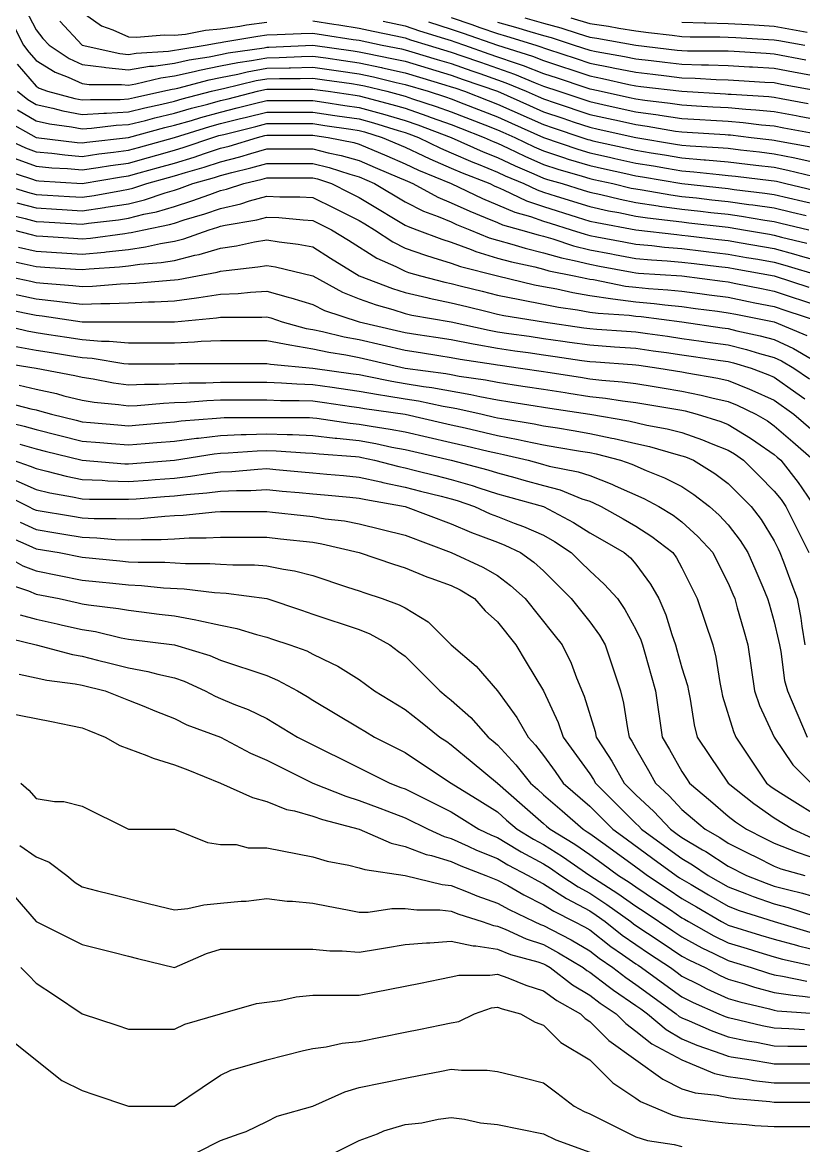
# Model space of a CAD drawing. Header units: inches. Extents: x 794995 to 811195, y 2485918 to 2508058.
# Drawn here: x 805786 to 806294, y 2498673 to 2499403 of the extents above; entities that cross this region are included whole.
import ezdxf

# ---------------------------------------------------------------- set-up
doc = ezdxf.new("R2010")
doc.units = ezdxf.units.IN
doc.header["$MEASUREMENT"] = 0
doc.layers.add('contour', color=7, linetype='Continuous')

msp = doc.modelspace()

# ---------------------------------------------------------------- linework, layer by layer
at = {"layer": 'contour'}
for points in [[(805788.3, 2499411.5), (805795.16, 2499398.36), (805799.6, 2499392.81), (805803.73, 2499388.36), (805816.59, 2499379.79), (805825.16, 2499375.86), (805839.44, 2499374.08), (805840.61, 2499373.82), (805855.16, 2499372.36), (805868.87, 2499374.65), (805871.61, 2499374.81), (805885.16, 2499376.69), (805894.7, 2499378.82), (805907.66, 2499380.86), (805915.16, 2499382.36), (805920.16, 2499383.36), (805943.49, 2499386.7), (805945.16, 2499387), (805946.49, 2499387.03), (805975.16, 2499388.36), (806001.41, 2499384.61), (806005.16, 2499384.08), (806010.61, 2499382.91), (806026.59, 2499379.79), (806035.16, 2499377.86), (806065.16, 2499368.86), (806072.94, 2499366.14), (806095.16, 2499358.36), (806115.93, 2499349.13), (806125.16, 2499345.03), (806137.66, 2499340.86), (806145.16, 2499338.36), (806155.16, 2499335.03), (806160.61, 2499333.82), (806185.16, 2499328.36), (806210.87, 2499324.08), (806215.16, 2499323.36), (806220.61, 2499322.91), (806238.67, 2499321.87), (806245.16, 2499321.3), (806253.16, 2499320.36), (806265.69, 2499318.89), (806275.16, 2499317.77), (806288.49, 2499315.03), (806291.31, 2499314.51), (806305.16, 2499311.49)], [(805825.16, 2499409.79), (805837.66, 2499400.86), (805845.16, 2499398.36), (805855.16, 2499393.82), (805860.38, 2499393.58), (805878.49, 2499395.03), (805885.16, 2499394.79), (805892.36, 2499395.56), (805905.43, 2499398.09), (805915.16, 2499398.95), (805927.57, 2499400.77), (805931.99, 2499401.53), (805945.16, 2499403.36)], [(806065.16, 2499406.36), (806078.49, 2499401.7), (806083.62, 2499399.9), (806095.16, 2499395.86), (806101.04, 2499394.24), (806120.16, 2499388.36), (806123.96, 2499387.16), (806125.16, 2499386.7), (806127.66, 2499385.86), (806146.41, 2499379.61), (806155.16, 2499376.69), (806169.64, 2499373.88), (806170.53, 2499373.73), (806185.16, 2499370.71), (806196.21, 2499369.41), (806205.16, 2499368.36), (806215.16, 2499367.19), (806223.73, 2499366.93), (806237.42, 2499366.1), (806245.16, 2499365.86), (806252.22, 2499365.42), (806269.16, 2499364.36), (806275.16, 2499363.99), (806279.9, 2499363.1), (806305.16, 2499358.36)], [(805779.7, 2499402.91), (805786.98, 2499388.36), (805790.54, 2499383.75), (805795.16, 2499378.36), (805807.57, 2499370.77), (805815.93, 2499367.59), (805825.16, 2499363.36), (805829.6, 2499362.81), (805850.71, 2499362.81), (805855.16, 2499362.36), (805859.96, 2499363.16), (805876.38, 2499367.14), (805885.16, 2499368.36), (805898.02, 2499371.22), (805901.41, 2499372.11), (805915.16, 2499374.86), (805926.41, 2499377.11), (805935.16, 2499378.36), (805945.16, 2499380.18), (805953.16, 2499380.36), (805967.84, 2499381.04), (805975.16, 2499381.22), (805983.49, 2499380.03), (805995.16, 2499378.36), (806005.16, 2499376.93), (806019.7, 2499373.82), (806020.46, 2499373.67), (806035.16, 2499370.36), (806044.39, 2499367.59), (806060.87, 2499362.65), (806065.16, 2499361.36), (806067.38, 2499360.58), (806073.73, 2499358.36), (806089.16, 2499352.36), (806095.16, 2499350.03), (806125.16, 2499336.69), (806131.41, 2499334.61), (806150.16, 2499328.36), (806153.88, 2499327.09), (806155.16, 2499326.7), (806157.3, 2499326.22), (806178.34, 2499321.54), (806185.16, 2499320.03), (806195.16, 2499318.36), (806203.73, 2499316.93), (806215.16, 2499315.03), (806229.7, 2499313.82), (806230.56, 2499313.77), (806245.16, 2499312.48), (806257.79, 2499310.99), (806263.16, 2499310.36), (806275.16, 2499308.95), (806283.94, 2499307.14), (806300.36, 2499303.16)], [(805810.68, 2499403.88), (805825.16, 2499388.36), (805849.7, 2499382.91), (805855.16, 2499382.36), (805860.3, 2499383.22), (805881.29, 2499384.49), (805885.16, 2499385.03), (805887.89, 2499385.63), (805905.16, 2499388.36), (805913.54, 2499389.98), (805915.16, 2499390.13), (805917.23, 2499390.43), (805939.31, 2499394.22), (805945.16, 2499395.03), (805952.02, 2499395.22), (805967.47, 2499396.05), (805975.16, 2499396.26), (805981.98, 2499395.18), (806001.41, 2499392.11), (806005.16, 2499391.52), (806020.16, 2499388.36), (806032.71, 2499385.91), (806035.16, 2499385.36), (806039.45, 2499384.08), (806055.93, 2499379.13), (806065.16, 2499376.36), (806078.49, 2499371.7), (806083.62, 2499369.9), (806095.16, 2499365.86), (806100.71, 2499363.92), (806113.91, 2499358.36), (806121.7, 2499354.9), (806125.16, 2499353.36), (806132.66, 2499350.86), (806155.16, 2499343.36), (806167.43, 2499340.63), (806174.45, 2499339.08), (806185.16, 2499336.69), (806192.48, 2499335.68), (806211.02, 2499332.5), (806215.16, 2499331.89), (806218.49, 2499331.69), (806243.28, 2499330.24), (806245.16, 2499330.13), (806246.78, 2499329.98), (806260.16, 2499328.36), (806273.58, 2499326.78), (806275.16, 2499326.6), (806277.38, 2499326.14), (806299, 2499322.21)], [(805975.16, 2499404.15), (805988.79, 2499402), (805992.03, 2499401.49), (806005.16, 2499399.41), (806014.29, 2499397.49), (806029.16, 2499394.36), (806035.16, 2499393.1), (806038.69, 2499391.89), (806050.16, 2499388.36), (806065.16, 2499383.86), (806072.08, 2499381.44), (806084.05, 2499377.25), (806106.27, 2499369.47), (806119.7, 2499363.82), (806125.16, 2499361.69), (806135.16, 2499358.36), (806150.16, 2499353.36), (806155.16, 2499351.69), (806163.73, 2499349.79), (806174.25, 2499347.45), (806185.16, 2499345.03), (806199.79, 2499343), (806200.68, 2499342.84), (806215.16, 2499340.71), (806226.83, 2499340.03), (806233.91, 2499339.61), (806245.16, 2499338.95), (806254.89, 2499338.09), (806266.88, 2499336.64), (806275.16, 2499335.86), (806281.47, 2499334.68), (806302.85, 2499330.67)], [(806020.81, 2499404.01), (806035.16, 2499400.99), (806044.57, 2499397.77), (806060.71, 2499392.81), (806065.16, 2499391.36), (806067.38, 2499390.58), (806073.73, 2499388.36), (806089.6, 2499382.81), (806095.16, 2499380.86), (806106.7, 2499376.82), (806111.96, 2499375.16), (806125.16, 2499370.03), (806133.91, 2499367.11), (806152.66, 2499360.86), (806155.16, 2499360.03), (806156.55, 2499359.76), (806162.66, 2499358.36), (806181.07, 2499354.27), (806185.16, 2499353.36), (806190.97, 2499352.56), (806207.47, 2499350.67), (806215.16, 2499349.54), (806224.53, 2499348.99), (806235.16, 2499348.36), (806245.16, 2499347.77), (806256.77, 2499346.75), (806263.16, 2499346.36), (806275.16, 2499345.24), (806289.37, 2499342.57), (806291.31, 2499342.21), (806305.16, 2499339.61)], [(806050.44, 2499403.64), (806065.16, 2499398.86), (806072.94, 2499396.14), (806095.16, 2499388.36), (806117.96, 2499381.16), (806125.16, 2499378.36), (806155.16, 2499368.36), (806163.53, 2499366.73), (806180.71, 2499362.81), (806185.16, 2499361.89), (806188.32, 2499361.52), (806215.16, 2499358.36), (806243.49, 2499356.7), (806245.16, 2499356.6), (806247.09, 2499356.43), (806271.73, 2499354.93), (806275.16, 2499354.61), (806279.77, 2499353.75), (806297.26, 2499350.47)], [(806095.16, 2499403.36), (806106.92, 2499400.13), (806116.27, 2499397.25), (806125.16, 2499394.68), (806130.16, 2499393.36), (806145.16, 2499388.36), (806155.16, 2499385.03), (806159.3, 2499384.22), (806177.84, 2499381.04), (806185.16, 2499379.54), (806195.16, 2499378.36), (806204.11, 2499377.31), (806215.16, 2499376.01), (806227.89, 2499375.63), (806232.43, 2499375.63), (806245.16, 2499375.24), (806259.16, 2499374.36), (806261.04, 2499374.24), (806275.16, 2499373.36), (806287.79, 2499370.99), (806293.62, 2499369.9), (806305.16, 2499367.74)], [(806112.91, 2499406.12), (806125.16, 2499402.57), (806136.41, 2499399.61), (806147.66, 2499395.86), (806155.16, 2499393.66), (806159.77, 2499392.98), (806185.16, 2499388.36), (806212, 2499385.2), (806215.16, 2499384.83), (806218.8, 2499384.72), (806241.52, 2499384.72), (806245.16, 2499384.61), (806249.16, 2499384.36), (806269.87, 2499383.07), (806275.16, 2499382.74), (806295.69, 2499378.89)], [(806142.89, 2499406.09), (806155.16, 2499402.48), (806167.47, 2499400.67), (806174.05, 2499399.47), (806185.16, 2499397.74), (806193.49, 2499396.69), (806208.73, 2499394.79), (806215.16, 2499393.99), (806220.61, 2499393.82), (806239.7, 2499393.82), (806245.16, 2499393.66), (806250.16, 2499393.36), (806271.41, 2499392.11), (806275.16, 2499391.89), (806278.16, 2499391.36), (806295.16, 2499388.36)], [(806215.16, 2499403.36), (806229.7, 2499402.91), (806230.61, 2499402.91), (806245.16, 2499402.48), (806258.49, 2499401.7), (806262.03, 2499401.49), (806275.16, 2499400.71), (806296.59, 2499396.93)], [(805782.85, 2499376.05), (805795.16, 2499361.69), (805797.23, 2499360.43), (805802.66, 2499358.36), (805820.42, 2499353.62), (805825.16, 2499352.74), (805830.45, 2499353.07), (805849.87, 2499353.07), (805855.16, 2499353.36), (805859.16, 2499354.36), (805877.66, 2499358.36), (805883.7, 2499359.82), (805885.16, 2499360.03), (805887.3, 2499360.5), (805907.66, 2499365.86), (805915.16, 2499367.36), (805926.41, 2499369.61), (805932.47, 2499371.05), (805945.16, 2499373.36), (805959.83, 2499373.69), (805960.53, 2499373.73), (805975.16, 2499374.08), (805991.83, 2499371.7), (806005.16, 2499369.79), (806014.57, 2499367.77), (806029.35, 2499364.17), (806035.16, 2499362.86), (806050.16, 2499358.36), (806061.49, 2499354.69), (806065.16, 2499353.36), (806073.34, 2499350.18), (806095.16, 2499341.7), (806104.39, 2499337.59), (806125.16, 2499328.36), (806147.5, 2499320.7), (806155.16, 2499318.36), (806168.02, 2499315.5), (806171.52, 2499314.72), (806185.16, 2499311.7), (806196.59, 2499309.79), (806205.16, 2499308.36), (806215.16, 2499306.69), (806222.85, 2499306.05), (806239.35, 2499304.17), (806245.16, 2499303.66), (806249.9, 2499303.1), (806273.16, 2499300.36), (806275.16, 2499300.13), (806276.62, 2499299.82), (806282.66, 2499298.36), (806300.87, 2499294.08)], [(805783.16, 2499358.36), (805789.83, 2499353.03), (805795.16, 2499349.79), (805806.07, 2499347.45), (805812.53, 2499345.73), (805825.16, 2499343.36), (805839.28, 2499344.24), (805841.04, 2499344.24), (805855.16, 2499345.03), (805865.82, 2499347.69), (805876.88, 2499350.09), (805885.16, 2499352.05), (805890.06, 2499353.46), (805909.16, 2499358.36), (805913.91, 2499359.61), (805917.03, 2499360.24), (805938.24, 2499365.28), (805945.16, 2499366.54), (805953.53, 2499366.73), (805966.79, 2499366.73), (805975.16, 2499366.93), (805982.66, 2499365.86), (806000.16, 2499363.36), (806005.16, 2499362.65), (806008.69, 2499361.89), (806023.16, 2499358.36), (806032.71, 2499355.91), (806035.16, 2499355.2), (806039.96, 2499353.56), (806055.36, 2499348.57), (806065.16, 2499345.03), (806086.98, 2499336.54), (806095.16, 2499333.36), (806098.62, 2499331.82), (806106.41, 2499328.36), (806119.04, 2499322.24), (806125.16, 2499319.54), (806138.2, 2499315.32), (806141.12, 2499314.32), (806155.16, 2499310.03), (806164.7, 2499307.91), (806178.73, 2499304.79), (806185.16, 2499303.36), (806189.45, 2499302.65), (806215.16, 2499298.36), (806245.16, 2499295.03), (806249.03, 2499294.49), (806269, 2499292.21), (806275.16, 2499291.3), (806284.39, 2499289.13), (806293.73, 2499286.93), (806305.16, 2499284.24)], [(805783.16, 2499346.36), (805795.16, 2499339.08), (805803.98, 2499337.19), (805818.24, 2499335.28), (805825.16, 2499333.99), (805831.16, 2499334.36), (805847.26, 2499336.26), (805855.16, 2499336.69), (805866.27, 2499339.47), (805872.39, 2499341.13), (805885.16, 2499344.15), (805896.18, 2499347.34), (805906.88, 2499350.09), (805915.16, 2499352.36), (805919.96, 2499353.56), (805939.16, 2499358.36), (805944.01, 2499359.51), (805945.16, 2499359.72), (805946.55, 2499359.76), (805973.76, 2499359.76), (805975.16, 2499359.79), (805976.41, 2499359.61), (805985.16, 2499358.36), (806002.55, 2499355.75), (806005.16, 2499355.36), (806009.3, 2499354.22), (806026.59, 2499349.79), (806035.16, 2499347.31), (806049.28, 2499342.48), (806052.12, 2499341.4), (806065.16, 2499336.69), (806071.16, 2499334.36), (806086.59, 2499328.36), (806092.49, 2499325.69), (806095.16, 2499324.61), (806102.22, 2499321.3), (806112.91, 2499316.12), (806125.16, 2499310.71), (806134.49, 2499307.69), (806150.36, 2499303.16), (806155.16, 2499301.69), (806157.89, 2499301.09), (806170.16, 2499298.36), (806182.23, 2499295.43), (806185.16, 2499294.83), (806189.3, 2499294.22), (806207.84, 2499291.04), (806215.16, 2499290.03), (806224.53, 2499288.99), (806234.66, 2499287.86), (806245.16, 2499286.69), (806258.71, 2499284.81), (806261.31, 2499284.51), (806275.16, 2499282.48), (806286.59, 2499279.79), (806295.93, 2499277.59)], [(805775.93, 2499339.13), (805795.16, 2499328.36), (805821.92, 2499325.12), (805825.16, 2499324.83), (805828.24, 2499325.28), (805855.16, 2499328.36), (805878.78, 2499334.74), (805885.16, 2499336.26), (805896.27, 2499339.47), (805902.22, 2499341.3), (805915.16, 2499344.86), (805925.96, 2499347.56), (805937.16, 2499350.36), (805945.16, 2499352.36), (805975.16, 2499352.36), (805982.22, 2499351.3), (805996.03, 2499349.23), (806005.16, 2499347.86), (806019.64, 2499343.88), (806020.46, 2499343.67), (806035.16, 2499339.41), (806043.39, 2499336.6), (806065.16, 2499328.36), (806085.83, 2499319.03), (806095.16, 2499315.24), (806106.65, 2499309.85), (806118.84, 2499304.68), (806125.16, 2499301.89), (806127.82, 2499301.03), (806137.16, 2499298.36), (806150.87, 2499294.08), (806155.16, 2499292.74), (806162.36, 2499291.16), (806174.91, 2499288.12), (806185.16, 2499286.01), (806199.64, 2499283.88), (806200.53, 2499283.73), (806215.16, 2499281.7), (806227.16, 2499280.36), (806233.91, 2499279.61), (806245.16, 2499278.36), (806253.94, 2499277.14), (806268.95, 2499274.57), (806275.16, 2499273.66), (806279.45, 2499272.65), (806297.66, 2499268.36)], [(805773.73, 2499328.36), (805788.34, 2499321.54), (805795.16, 2499318.99), (805805.5, 2499318.02), (805813.81, 2499317.01), (805825.16, 2499316.01), (805835.93, 2499317.59), (805845.48, 2499318.68), (805855.16, 2499320.03), (805861.68, 2499321.84), (805885.16, 2499328.36), (805908.1, 2499335.42), (805915.16, 2499337.36), (805927.16, 2499340.36), (805931.96, 2499341.56), (805945.16, 2499344.86), (805975.16, 2499344.86), (805989.51, 2499342.71), (805991.04, 2499342.48), (806005.16, 2499340.36), (806014.57, 2499337.77), (806030.71, 2499332.81), (806035.16, 2499331.52), (806037.51, 2499330.71), (806043.73, 2499328.36), (806058.18, 2499321.38), (806065.16, 2499318.36), (806079.11, 2499312.31), (806082.53, 2499310.99), (806095.16, 2499305.86), (806100.27, 2499303.47), (806112.3, 2499298.36), (806120.97, 2499294.18), (806125.16, 2499292.74), (806133.34, 2499290.18), (806155.16, 2499283.36), (806167.47, 2499280.67), (806174.05, 2499279.47), (806185.16, 2499277.19), (806192.85, 2499276.05), (806209.35, 2499274.17), (806215.16, 2499273.36), (806219.66, 2499272.86), (806243.28, 2499270.24), (806245.16, 2499270.03), (806246.62, 2499269.82), (806255.16, 2499268.36), (806272.16, 2499265.36), (806275.16, 2499264.83), (806279.96, 2499263.56), (806296.38, 2499259.58)], [(805781.52, 2499314.72), (805795.16, 2499309.61), (805805.44, 2499308.65), (805815.48, 2499308.04), (805825.16, 2499307.19), (805835.5, 2499308.71), (805843.45, 2499310.07), (805855.16, 2499311.7), (805868.2, 2499315.32), (805873.62, 2499316.82), (805885.16, 2499320.03), (805891.54, 2499321.98), (805910.16, 2499328.36), (805913.98, 2499329.54), (805915.16, 2499329.86), (805917.16, 2499330.36), (805937.96, 2499335.56), (805945.16, 2499337.36), (805975.16, 2499337.36), (805982.98, 2499336.19), (805999.87, 2499333.66), (806005.16, 2499332.86), (806008.69, 2499331.89), (806020.16, 2499328.36), (806035.16, 2499321.93), (806047.16, 2499316.36), (806051.21, 2499314.41), (806065.16, 2499308.36), (806072.14, 2499305.34), (806090.16, 2499298.36), (806093.54, 2499296.74), (806095.16, 2499296.05), (806099.16, 2499294.36), (806114, 2499287.2), (806125.16, 2499283.36), (806146.98, 2499276.54), (806155.16, 2499273.99), (806159.77, 2499272.98), (806185.16, 2499268.36), (806211.92, 2499265.12), (806215.16, 2499264.83), (806219.16, 2499264.36), (806238.84, 2499262.05), (806245.16, 2499261.3), (806253.73, 2499259.79), (806275.16, 2499256.01), (806289.11, 2499252.31), (806292.12, 2499251.4), (806305.16, 2499247.74)], [(805774.16, 2499307.36), (805792.16, 2499301.36), (805795.16, 2499300.24), (805796.87, 2499300.08), (805825.16, 2499298.36), (805850.77, 2499302.75), (805855.16, 2499303.36), (805862.08, 2499305.28), (805874.72, 2499308.8), (805885.16, 2499311.7), (805897.92, 2499315.6), (805904.72, 2499317.93), (805915.16, 2499321.3), (805920.74, 2499322.78), (805939.16, 2499328.36), (805943.96, 2499329.56), (805945.16, 2499329.86), (805975.16, 2499329.86), (805976.46, 2499329.67), (805985.16, 2499328.36), (806001.83, 2499325.03), (806005.16, 2499324.08), (806023.16, 2499316.36), (806035.16, 2499311.22), (806043.94, 2499307.14), (806065.16, 2499298.36), (806085.43, 2499288.63), (806095.16, 2499284.51), (806106.51, 2499279.71), (806116.59, 2499276.93), (806125.16, 2499273.99), (806129.45, 2499272.65), (806143.16, 2499268.36), (806152.16, 2499265.36), (806155.16, 2499264.61), (806159.77, 2499263.75), (806177.26, 2499260.47), (806185.16, 2499258.99), (806195.5, 2499258.02), (806203.81, 2499257.01), (806215.16, 2499256.01), (806229.16, 2499254.36), (806230.95, 2499254.15), (806245.16, 2499252.48), (806257.16, 2499250.36), (806264.45, 2499249.08), (806275.16, 2499247.19), (806282.14, 2499245.34), (806305.16, 2499238.36)], [(805771.16, 2499298.36), (805789.58, 2499292.78), (805795.16, 2499291.3), (805802.66, 2499290.86), (805816.83, 2499290.03), (805825.16, 2499289.54), (805832.85, 2499290.67), (805850.71, 2499293.92), (805855.16, 2499294.61), (805858.16, 2499295.36), (805867.16, 2499298.36), (805881.25, 2499302.27), (805885.16, 2499303.36), (805892.36, 2499305.56), (805904.49, 2499309.03), (805915.16, 2499312.48), (805927.72, 2499315.8), (805934.72, 2499317.93), (805945.16, 2499320.86), (805975.16, 2499320.86), (805985.16, 2499318.36), (805993.49, 2499316.69), (806005.16, 2499313.36), (806015.66, 2499308.86), (806031.41, 2499302.11), (806035.16, 2499300.5), (806036.62, 2499299.82), (806040.16, 2499298.36), (806056.34, 2499289.54), (806065.16, 2499285.86), (806077.16, 2499280.36), (806087.16, 2499276.36), (806095.16, 2499272.98), (806098.4, 2499271.6), (806110.16, 2499268.36), (806121.73, 2499264.93), (806125.16, 2499264.08), (806131.16, 2499262.36), (806144.66, 2499257.86), (806155.16, 2499255.24), (806169.37, 2499252.57), (806171.31, 2499252.21), (806185.16, 2499249.61), (806195.44, 2499248.65), (806205.48, 2499248.04), (806215.16, 2499247.19), (806223.05, 2499246.26), (806239.16, 2499244.36), (806245.16, 2499243.66), (806249.66, 2499242.86), (806275.16, 2499238.36), (806297.66, 2499230.86)], [(805782.6, 2499285.8), (805795.16, 2499282.48), (805808.49, 2499281.7), (805812.03, 2499281.49), (805825.16, 2499280.71), (805839.64, 2499282.84), (805840.56, 2499282.96), (805855.16, 2499285.24), (805865.66, 2499287.86), (805879.16, 2499292.36), (805885.16, 2499294.08), (805888.4, 2499295.12), (805897.16, 2499298.36), (805911.16, 2499302.36), (805915.16, 2499303.66), (805922.36, 2499305.56), (805934.91, 2499308.61), (805945.16, 2499311.49), (805975.16, 2499311.49), (805985.66, 2499308.86), (805999.16, 2499304.36), (806005.16, 2499302.65), (806015.16, 2499298.36), (806035.16, 2499286.36), (806047.16, 2499280.36), (806056.59, 2499276.93), (806065.16, 2499273.36), (806068.59, 2499271.79), (806077.16, 2499268.36), (806089.87, 2499263.07), (806095.16, 2499261.44), (806104.63, 2499258.89), (806113.16, 2499256.36), (806125.16, 2499253.36), (806136.83, 2499250.03), (806145.16, 2499248.36), (806155.16, 2499245.86), (806161.47, 2499244.68), (806182.85, 2499240.67), (806185.16, 2499240.24), (806186.87, 2499240.08), (806215.16, 2499238.36), (806241.63, 2499234.83), (806245.16, 2499234.36), (806250.16, 2499233.36), (806266.83, 2499230.03), (806275.16, 2499228.36), (806305.16, 2499218.36)], [(805775.4, 2499278.61), (805787.96, 2499275.56), (805795.16, 2499273.66), (805800.16, 2499273.36), (805821.41, 2499272.11), (805825.16, 2499271.89), (805829.3, 2499272.5), (805848.67, 2499274.85), (805855.16, 2499275.86), (805865.16, 2499278.36), (805873.49, 2499280.03), (805885.16, 2499283.36), (805896.51, 2499287.01), (805908.1, 2499291.3), (805915.16, 2499293.75), (805918.91, 2499294.61), (805930.16, 2499298.36), (805942.23, 2499301.29), (805945.16, 2499302.11), (805975.16, 2499302.11), (805978.16, 2499301.36), (805987.16, 2499298.36), (805999.16, 2499292.36), (806005.16, 2499289.36), (806018.28, 2499281.49), (806027.66, 2499275.86), (806035.16, 2499271.36), (806037.16, 2499270.36), (806042.66, 2499268.36), (806058.95, 2499262.15), (806065.16, 2499260.18), (806078.02, 2499255.5), (806081.04, 2499254.24), (806095.16, 2499249.9), (806104.25, 2499247.45), (806119.44, 2499244.08), (806125.16, 2499242.65), (806128.49, 2499241.69), (806145.16, 2499238.36), (806153.34, 2499236.54), (806155.16, 2499236.22), (806157.66, 2499235.86), (806178.49, 2499231.69), (806185.16, 2499230.86), (806193.44, 2499230.09), (806206.07, 2499229.27), (806215.16, 2499228.36), (806226.7, 2499226.82), (806232.81, 2499226.01), (806245.16, 2499224.36), (806258.49, 2499221.7), (806262.66, 2499220.86), (806275.16, 2499218.36), (806282.66, 2499215.86), (806305.16, 2499208.36)], [(805780.16, 2499268.36), (805791.92, 2499265.12), (805795.16, 2499264.36), (805799.45, 2499264.08), (805819.53, 2499262.74), (805825.16, 2499262.36), (805830.61, 2499262.91), (805852.76, 2499265.96), (805855.16, 2499266.22), (805857.03, 2499266.49), (805865.16, 2499268.36), (805881.83, 2499271.69), (805885.16, 2499272.65), (805891.47, 2499274.68), (805904.87, 2499278.65), (805915.16, 2499282.21), (805928.28, 2499285.24), (805933.91, 2499287.11), (805945.16, 2499290.18), (805953.73, 2499289.79), (805966.59, 2499289.79), (805975.16, 2499289.36), (805989.16, 2499282.36), (805993.16, 2499280.36), (806005.16, 2499274.36), (806008.91, 2499272.11), (806015.16, 2499268.36), (806027.16, 2499260.36), (806035.16, 2499256.36), (806048.49, 2499251.7), (806053.16, 2499250.36), (806065.16, 2499246.54), (806071.16, 2499244.36), (806095.16, 2499238.36), (806119.35, 2499232.56), (806125.16, 2499231.44), (806133.73, 2499229.79), (806144.25, 2499227.45), (806155.16, 2499225.5), (806170.16, 2499223.36), (806185.16, 2499221.49), (806197.16, 2499220.36), (806204.05, 2499219.47), (806215.16, 2499218.36), (806223.98, 2499217.19), (806238.24, 2499215.28), (806245.16, 2499214.36), (806250.16, 2499213.36), (806275.16, 2499208.36), (806296.34, 2499199.54)], [(805783.81, 2499257.01), (805795.16, 2499254.36), (805825.16, 2499252.36), (805839.7, 2499253.82), (805840.76, 2499253.96), (805855.16, 2499255.5), (805866.41, 2499257.11), (805876.16, 2499259.36), (805885.16, 2499260.86), (805891.16, 2499262.36), (805907.66, 2499268.36), (805913.45, 2499270.08), (805915.16, 2499270.67), (805918.16, 2499271.36), (805938.73, 2499274.79), (805945.16, 2499276.54), (805952.98, 2499276.19), (805968.84, 2499274.68), (805975.16, 2499274.36), (805987.16, 2499268.36), (805998.24, 2499261.44), (806016.7, 2499249.9), (806029.16, 2499244.36), (806035.16, 2499241.36), (806037.38, 2499240.58), (806045.16, 2499238.36), (806061.02, 2499234.22), (806065.16, 2499233.36), (806071.83, 2499231.69), (806085.16, 2499228.36), (806095.16, 2499225.86), (806109.64, 2499222.84), (806110.87, 2499222.65), (806125.16, 2499219.9), (806134.84, 2499218.04), (806147.33, 2499216.19), (806155.16, 2499214.79), (806160.78, 2499213.99), (806180.87, 2499212.65), (806185.16, 2499212.11), (806188.59, 2499211.79), (806215.16, 2499208.36), (806241.41, 2499204.61), (806245.16, 2499204.08), (806250.87, 2499202.65), (806266.07, 2499199.27), (806275.16, 2499196.82), (806287.79, 2499190.99), (806299.16, 2499184.36)], [(805775.44, 2499248.65), (805787.33, 2499246.19), (805795.16, 2499244.36), (805800.78, 2499243.99), (805820.87, 2499242.65), (805825.16, 2499242.36), (805829.6, 2499242.81), (805849.35, 2499244.17), (805855.16, 2499244.79), (805862.66, 2499245.86), (805876.59, 2499246.93), (805885.16, 2499248.36), (805898.49, 2499251.7), (805901.31, 2499252.21), (805915.16, 2499256.36), (805925.59, 2499257.93), (805937.16, 2499260.36), (805945.16, 2499261.69), (805953.16, 2499260.36), (805965.69, 2499258.89), (805975.16, 2499257.11), (805986.7, 2499249.9), (806005.16, 2499238.36), (806026.88, 2499230.09), (806035.16, 2499227.45), (806049.28, 2499224.24), (806050.68, 2499223.88), (806065.16, 2499220.86), (806075.16, 2499218.36), (806088.49, 2499215.03), (806095.16, 2499213.36), (806099.3, 2499212.5), (806125.16, 2499208.36), (806151.41, 2499204.61), (806155.16, 2499204.08), (806159.77, 2499203.75), (806179.16, 2499202.36), (806185.16, 2499201.93), (806192.66, 2499200.86), (806205.78, 2499198.99), (806215.16, 2499197.65), (806227.66, 2499195.86), (806232.03, 2499195.24), (806245.16, 2499193.36), (806257.16, 2499190.36), (806265.69, 2499187.84), (806275.16, 2499185.28), (806279.9, 2499183.1), (806288.02, 2499178.36), (806298.1, 2499171.3)], [(805775.16, 2499238.36), (805791.63, 2499234.83), (805795.16, 2499234.08), (805799.96, 2499233.56), (805818.95, 2499232.15), (805825.16, 2499231.44), (805831.83, 2499231.69), (805849.94, 2499233.14), (805855.16, 2499233.36), (805859.96, 2499233.56), (805882.3, 2499235.5), (805885.16, 2499235.63), (805887.56, 2499235.96), (805900.16, 2499238.36), (805912.85, 2499240.67), (805915.16, 2499241.36), (805918.69, 2499241.89), (805939.44, 2499244.08), (805945.16, 2499245.03), (805950.87, 2499244.08), (805975.16, 2499238.36), (805994.45, 2499227.65), (806005.16, 2499223.36), (806016.27, 2499219.47), (806027.16, 2499216.36), (806035.16, 2499213.82), (806039.6, 2499212.81), (806065.16, 2499208.36), (806089.7, 2499202.91), (806095.16, 2499201.93), (806102.66, 2499200.86), (806115.78, 2499198.99), (806125.16, 2499197.65), (806137.66, 2499195.86), (806142.03, 2499195.24), (806155.16, 2499193.36), (806171.31, 2499192.21), (806185.16, 2499191.22), (806196.41, 2499189.61), (806205.16, 2499188.36), (806215.16, 2499186.93), (806222.66, 2499185.86), (806240.16, 2499183.36), (806245.16, 2499182.65), (806248.59, 2499181.79), (806260.16, 2499178.36), (806271.02, 2499174.22), (806275.16, 2499172.36), (806289.28, 2499162.48), (806295.16, 2499158.36)], [(805776.07, 2499227.45), (805795.16, 2499223.36), (805808.71, 2499221.91), (805812.12, 2499221.4), (805825.16, 2499219.9), (805837.16, 2499220.36), (805843.16, 2499220.36), (805855.16, 2499220.86), (805868.2, 2499221.4), (805872.12, 2499221.4), (805885.16, 2499222), (805899.56, 2499223.96), (805901.04, 2499224.24), (805915.16, 2499226.36), (805926.59, 2499226.93), (805934.57, 2499227.77), (805945.16, 2499228.36), (805959.01, 2499224.51), (805960.87, 2499224.08), (805975.16, 2499219.61), (805982.66, 2499215.86), (806005.16, 2499208.36), (806029.53, 2499202.74), (806035.16, 2499201.44), (806043.34, 2499200.18), (806055.16, 2499198.36), (806065.16, 2499196.82), (806079.44, 2499194.08), (806080.61, 2499193.82), (806095.16, 2499191.22), (806106.41, 2499189.61), (806115.16, 2499188.36), (806125.16, 2499186.93), (806132.66, 2499185.86), (806150.16, 2499183.36), (806155.16, 2499182.65), (806159.16, 2499182.36), (806182.85, 2499180.67), (806185.16, 2499180.5), (806187.03, 2499180.24), (806200.16, 2499178.36), (806215.16, 2499175.86), (806218.32, 2499175.2), (806238.49, 2499171.69), (806245.16, 2499170.18), (806259.01, 2499164.51), (806260.68, 2499163.88), (806275.16, 2499157.36), (806288.02, 2499148.36), (806305.16, 2499133.36)], [(805773.98, 2499217.19), (805789.7, 2499213.82), (805795.16, 2499212.65), (805799.03, 2499212.23), (805825.16, 2499208.36), (805885.16, 2499208.36), (805912.55, 2499210.97), (805915.16, 2499211.36), (805918.32, 2499211.52), (805942, 2499211.52), (805945.16, 2499211.69), (805947.77, 2499210.97), (805955.16, 2499208.36), (805970.87, 2499204.08), (805975.16, 2499203.36), (805981.47, 2499202.05), (805995.48, 2499198.68), (806005.16, 2499196.82), (806035.16, 2499189.9), (806045.16, 2499188.36), (806056.98, 2499186.54), (806065.16, 2499185.28), (806070.97, 2499184.17), (806092.55, 2499180.97), (806095.16, 2499180.5), (806097.03, 2499180.24), (806110.16, 2499178.36), (806125.16, 2499176.05), (806127.89, 2499175.63), (806149.16, 2499172.36), (806155.16, 2499171.44), (806162.98, 2499170.54), (806176.27, 2499169.47), (806185.16, 2499168.36), (806197.16, 2499166.36), (806202.3, 2499165.5), (806215.16, 2499163.36), (806227.57, 2499160.77), (806234.57, 2499158.95), (806245.16, 2499156.54), (806250.97, 2499154.17), (806263.16, 2499148.36), (806270.71, 2499143.92), (806275.16, 2499140.86), (806287.16, 2499130.36), (806300.87, 2499118.36)], [(805765.16, 2499208.36), (805789.35, 2499202.56), (805795.16, 2499201.44), (805803.34, 2499200.18), (805815.16, 2499198.36), (805825.16, 2499196.82), (805837.66, 2499195.86), (805842.66, 2499195.86), (805855.16, 2499194.72), (805885.16, 2499194.72), (805898.2, 2499195.32), (805902.53, 2499195.73), (805915.16, 2499196.36), (805945.16, 2499196.36), (805960.16, 2499193.36), (805975.16, 2499190.86), (805985.5, 2499188.71), (805996.59, 2499186.93), (806005.16, 2499185.28), (806010.78, 2499183.99), (806035.16, 2499178.36), (806061.52, 2499174.72), (806065.16, 2499174.08), (806070.38, 2499173.14), (806087.42, 2499170.62), (806095.16, 2499169.13), (806106.07, 2499167.45), (806113.16, 2499166.36), (806125.16, 2499164.51), (806139.16, 2499162.36), (806141.52, 2499162), (806155.16, 2499159.9), (806165.5, 2499158.71), (806176.59, 2499156.93), (806185.16, 2499155.86), (806191.59, 2499154.79), (806215.16, 2499150.86), (806217.23, 2499150.43), (806225.16, 2499148.36), (806240.36, 2499143.56), (806245.16, 2499141.69), (806259.64, 2499132.84), (806263.16, 2499130.36), (806275.16, 2499122.11), (806277.16, 2499120.36), (806279.45, 2499118.36), (806290.76, 2499103.96), (806293.16, 2499100.36), (806301.41, 2499088.36)], [(805780.87, 2499192.65), (805795.16, 2499189.9), (805805.16, 2499188.36), (805816.98, 2499186.54), (805825.16, 2499185.28), (805831.59, 2499184.79), (805852.16, 2499181.36), (805855.16, 2499181.09), (805885.16, 2499181.09), (805888.02, 2499181.22), (805912.3, 2499181.22), (805915.16, 2499181.36), (805945.16, 2499181.36), (805947.66, 2499180.86), (805975.16, 2499178.36), (806001.41, 2499174.61), (806005.16, 2499174.08), (806010.38, 2499173.14), (806026.59, 2499169.79), (806035.16, 2499168.36), (806047.16, 2499166.36), (806052.43, 2499165.63), (806077.89, 2499161.09), (806083.73, 2499159.79), (806095.16, 2499157.59), (806103.16, 2499156.36), (806119.7, 2499153.82), (806125.16, 2499152.98), (806129.16, 2499152.36), (806155.16, 2499148.36), (806180.71, 2499143.92), (806192.22, 2499141.3), (806205.56, 2499138.76), (806215.16, 2499136.36), (806228.49, 2499131.7), (806234.25, 2499129.27), (806245.16, 2499125.03), (806249.3, 2499122.5), (806255.16, 2499118.36), (806265.16, 2499108.36), (806275.16, 2499098.36), (806279.6, 2499092.81), (806282.66, 2499088.36), (806297.66, 2499058.36)], [(805769.3, 2499182.5), (805795.16, 2499178.36), (805820.36, 2499173.56), (805825.16, 2499172.36), (805832.22, 2499171.3), (805845.56, 2499168.76), (805855.16, 2499167.45), (805865.59, 2499167.93), (805874.72, 2499167.93), (805894.76, 2499168.76), (805905.56, 2499168.76), (805915.16, 2499169.13), (805945.16, 2499169.13), (805954.76, 2499168.76), (805964.81, 2499168.02), (805975.16, 2499167.65), (805987.66, 2499165.86), (805992.03, 2499165.24), (806005.16, 2499163.36), (806017.89, 2499161.09), (806023.16, 2499160.36), (806035.16, 2499158.36), (806043.73, 2499156.93), (806059.94, 2499153.58), (806065.16, 2499152.65), (806068.8, 2499152), (806085.16, 2499148.36), (806093.28, 2499146.49), (806095.16, 2499146.05), (806098.02, 2499145.5), (806118.95, 2499142.15), (806125.16, 2499140.86), (806134.16, 2499139.36), (806144.45, 2499137.65), (806155.16, 2499135.86), (806169.64, 2499132.84), (806171.04, 2499132.48), (806185.16, 2499129.27), (806194.05, 2499127.25), (806211.16, 2499122.36), (806215.16, 2499121.36), (806217.38, 2499120.58), (806222.66, 2499118.36), (806236.59, 2499109.79), (806245.16, 2499103.36), (806260.16, 2499088.36), (806266.59, 2499079.79), (806275.16, 2499065.86), (806277.66, 2499060.86), (806278.91, 2499058.36), (806281.16, 2499052.36), (806286.07, 2499039.27), (806290.16, 2499028.36), (806292.53, 2499015.73), (806293.16, 2499010.36), (806295.16, 2498998.36)], [(805784.05, 2499167.25), (805795.16, 2499164.72), (805808.49, 2499161.7), (805813.16, 2499160.36), (805825.16, 2499157.36), (805832.98, 2499156.19), (805848.84, 2499154.68), (805855.16, 2499153.82), (805860.87, 2499154.08), (805877.96, 2499155.56), (805885.16, 2499155.86), (805892.98, 2499156.19), (805906.27, 2499157.25), (805915.16, 2499157.59), (805945.16, 2499157.59), (805954.05, 2499157.25), (805966.27, 2499157.25), (805975.16, 2499156.93), (805982.66, 2499155.86), (806000.16, 2499153.36), (806005.16, 2499152.65), (806008.8, 2499152), (806035.16, 2499148.36), (806059.53, 2499142.74), (806065.16, 2499141.44), (806074.16, 2499139.36), (806095.16, 2499134.51), (806108.71, 2499131.91), (806112.53, 2499130.99), (806125.16, 2499128.36), (806133.73, 2499126.93), (806149.16, 2499124.36), (806155.16, 2499123.36), (806159.3, 2499122.5), (806175.16, 2499118.36), (806182.55, 2499115.75), (806191.83, 2499111.69), (806203.73, 2499106.93), (806215.16, 2499101.22), (806222.98, 2499096.19), (806233.16, 2499088.36), (806239.44, 2499082.65), (806245.16, 2499076.36), (806252.98, 2499066.19), (806258.02, 2499058.36), (806263.16, 2499046.36), (806267.66, 2499035.86), (806270.87, 2499028.36), (806271.83, 2499025.03), (806275.16, 2499013.36), (806278.02, 2499001.22), (806278.49, 2498998.36), (806279.45, 2498994.08), (806281.83, 2498975.03), (806283.73, 2498968.36), (806296.59, 2498938.36)], [(805773.44, 2499156.64), (805791.63, 2499151.89), (805795.16, 2499151.09), (805797.38, 2499150.58), (805805.16, 2499148.36), (805821.16, 2499144.36), (805825.16, 2499143.36), (805830.61, 2499142.91), (805848.24, 2499141.44), (805855.16, 2499140.86), (805862.08, 2499141.44), (805879.7, 2499142.91), (805885.16, 2499143.36), (805889.6, 2499143.92), (805912.55, 2499145.75), (805915.16, 2499146.05), (805917.38, 2499146.14), (805942.94, 2499146.14), (805945.16, 2499146.22), (805947.38, 2499146.14), (805972.94, 2499146.14), (805975.16, 2499146.05), (805977.77, 2499145.75), (805999.35, 2499142.56), (806005.16, 2499141.93), (806012.98, 2499140.54), (806025.48, 2499138.68), (806035.16, 2499136.82), (806065.16, 2499129.9), (806074.53, 2499127.74), (806089.16, 2499124.36), (806095.16, 2499122.98), (806099.03, 2499122.23), (806115.16, 2499118.36), (806123.02, 2499116.22), (806128.91, 2499114.61), (806147.66, 2499110.86), (806155.16, 2499108.36), (806169.56, 2499102.76), (806171.83, 2499101.7), (806190.38, 2499093.58), (806200.16, 2499088.36), (806209.44, 2499082.65), (806215.16, 2499078.36), (806225.59, 2499068.8), (806235.16, 2499058.36), (806238.49, 2499051.69), (806245.16, 2499038.36), (806248.16, 2499031.36), (806249.45, 2499028.36), (806251.16, 2499022.36), (806255.16, 2499008.36), (806258.02, 2498998.36), (806262.3, 2498968.36), (806265.69, 2498958.89), (806275.16, 2498938.36), (806287.16, 2498920.36), (806299.16, 2498908.36)], [(805768.32, 2499145.2), (805787.42, 2499140.62), (805795.16, 2499138.36), (805825.16, 2499130.86), (805836.7, 2499129.9), (805844.25, 2499129.27), (805855.16, 2499128.36), (805866.07, 2499129.27), (805873.62, 2499129.9), (805885.16, 2499130.86), (805899.44, 2499132.65), (805900.68, 2499132.84), (805915.16, 2499134.51), (805928.49, 2499135.03), (805931.83, 2499135.03), (805945.16, 2499135.5), (805958.49, 2499135.03), (805961.83, 2499135.03), (805975.16, 2499134.51), (805989.64, 2499132.84), (805990.76, 2499132.76), (806005.16, 2499131.22), (806016.07, 2499129.27), (806026.59, 2499126.93), (806035.16, 2499125.28), (806040.78, 2499123.99), (806065.16, 2499118.36), (806088.95, 2499112.15), (806095.16, 2499110.18), (806106.41, 2499107.11), (806112.3, 2499105.5), (806125.16, 2499102), (806135.87, 2499099.08), (806150.16, 2499093.36), (806155.16, 2499091.69), (806157.56, 2499090.76), (806162.66, 2499088.36), (806176.98, 2499080.18), (806185.16, 2499075.5), (806195.59, 2499068.8), (806209.16, 2499058.36), (806211.63, 2499054.83), (806215.16, 2499048.36), (806221.83, 2499035.03), (806225.16, 2499028.36), (806235.16, 2498998.36), (806237.16, 2498990.36), (806239.7, 2498973.82), (806240.87, 2498968.36), (806241.63, 2498964.83), (806248.69, 2498941.89), (806250.16, 2498938.36), (806270.16, 2498908.36), (806272.94, 2498906.14), (806275.16, 2498904.61), (806285.16, 2498898.36), (806305.16, 2498885.86)], [(805784.57, 2499128.95), (805795.16, 2499125.86), (805801.16, 2499124.36), (805825.16, 2499118.36), (805852.94, 2499116.14), (805855.16, 2499116.05), (805885.16, 2499118.36), (805911.02, 2499122.5), (805915.16, 2499122.98), (805919.96, 2499123.16), (805938.95, 2499124.57), (805945.16, 2499124.79), (805951.37, 2499124.57), (805970.36, 2499123.16), (805975.16, 2499122.98), (805979.3, 2499122.5), (806002.76, 2499120.76), (806005.16, 2499120.5), (806006.98, 2499120.18), (806015.16, 2499118.36), (806031.02, 2499114.22), (806035.16, 2499113.36), (806041.83, 2499111.69), (806055.16, 2499108.36), (806065.16, 2499105.86), (806078.71, 2499101.91), (806083.16, 2499100.36), (806095.16, 2499096.54), (806101.59, 2499094.79), (806125.16, 2499088.36), (806144.72, 2499077.93), (806155.16, 2499071.22), (806163.34, 2499066.54), (806177.66, 2499058.36), (806181.63, 2499054.83), (806185.16, 2499050.86), (806194.63, 2499037.84), (806200.16, 2499028.36), (806204.57, 2499017.77), (806208.49, 2499005.03), (806210.87, 2498998.36), (806211.83, 2498995.03), (806215.16, 2498983.36), (806218.69, 2498971.89), (806219.45, 2498968.36), (806220.61, 2498962.91), (806223.16, 2498946.36), (806225.16, 2498938.36), (806233.16, 2498926.36), (806245.16, 2498908.36), (806261.83, 2498895.03), (806275.16, 2498885.86), (806287.16, 2498878.36), (806299.53, 2498872.74)], [(805780.16, 2499118.36), (805791.41, 2499114.61), (805795.16, 2499112.91), (805802.22, 2499111.3), (805814.81, 2499108.02), (805825.16, 2499105.86), (805838.2, 2499105.32), (805841.83, 2499105.03), (805855.16, 2499104.51), (805868.02, 2499105.5), (805872.66, 2499105.86), (805885.16, 2499106.82), (805895.5, 2499108.02), (805906.59, 2499109.79), (805915.16, 2499110.86), (805922.36, 2499111.16), (805939.44, 2499112.65), (805945.16, 2499112.91), (805951.16, 2499112.36), (805967.66, 2499110.86), (805975.16, 2499110.18), (805984.16, 2499109.36), (805995.16, 2499108.36), (806005.16, 2499107.45), (806019.28, 2499104.24), (806020.68, 2499103.88), (806035.16, 2499100.86), (806045.16, 2499098.36), (806058.49, 2499095.03), (806065.16, 2499093.36), (806069.03, 2499092.23), (806080.16, 2499088.36), (806090.36, 2499083.56), (806095.16, 2499081.69), (806106.07, 2499077.45), (806112.12, 2499075.32), (806125.16, 2499069.61), (806132.36, 2499065.56), (806143.16, 2499058.36), (806149.16, 2499052.36), (806155.16, 2499046.36), (806164.63, 2499037.84), (806173.16, 2499028.36), (806178.1, 2499021.3), (806185.16, 2499008.36), (806188.32, 2499001.52), (806189.45, 2498998.36), (806191.16, 2498992.36), (806195.16, 2498978.36), (806198.02, 2498968.36), (806202.3, 2498938.36), (806206.98, 2498930.18), (806215.16, 2498915.86), (806218.16, 2498911.36), (806220.16, 2498908.36), (806233.62, 2498896.82), (806245.16, 2498886.93), (806249.96, 2498883.16), (806257.16, 2498878.36), (806269.16, 2498872.36), (806275.16, 2498869.36), (806290.16, 2498863.36), (806305.16, 2498858.36)], [(805782.03, 2499105.24), (805795.16, 2499099.27), (805804.05, 2499097.25), (805818.84, 2499094.68), (805825.16, 2499093.36), (805829.96, 2499093.16), (805850.36, 2499093.16), (805855.16, 2499092.98), (805860.16, 2499093.36), (805878.73, 2499094.79), (805885.16, 2499095.28), (805892.98, 2499096.19), (805906.27, 2499097.25), (805915.16, 2499098.36), (805925.59, 2499098.8), (805934.72, 2499098.8), (805945.16, 2499099.27), (805955.16, 2499098.36), (805966.16, 2499097.36), (805975.16, 2499096.54), (805982.66, 2499095.86), (805999.16, 2499094.36), (806005.16, 2499093.82), (806009.6, 2499092.81), (806035.16, 2499088.36), (806065.16, 2499077.11), (806078.2, 2499071.4), (806084.25, 2499069.27), (806095.16, 2499065.03), (806099.96, 2499063.16), (806110.16, 2499058.36), (806118.84, 2499052.05), (806125.16, 2499046.36), (806134.16, 2499037.36), (806143.16, 2499028.36), (806155.16, 2499013.36), (806161.47, 2499004.68), (806165.16, 2498998.36), (806175.16, 2498968.36), (806177.16, 2498960.36), (806179.7, 2498943.82), (806180.87, 2498938.36), (806182.55, 2498935.75), (806185.16, 2498930.86), (806193.34, 2498916.54), (806198.02, 2498908.36), (806206.88, 2498900.09), (806215.16, 2498891.22), (806222.08, 2498885.28), (806230.16, 2498878.36), (806239.7, 2498872.91), (806245.16, 2498869.36), (806259.16, 2498862.36), (806263.16, 2498860.36), (806275.16, 2498854.36), (806279.45, 2498852.65), (806295.16, 2498848.36)], [(805773.49, 2499096.69), (805790.16, 2499088.36), (805793.45, 2499086.65), (805795.16, 2499085.86), (805818.73, 2499081.93), (805825.16, 2499080.86), (805832.98, 2499080.54), (805847.33, 2499080.54), (805855.16, 2499080.18), (805862.98, 2499080.54), (805878.84, 2499082.05), (805885.16, 2499082.36), (805890.87, 2499082.65), (805911.63, 2499084.83), (805915.16, 2499085.03), (805945.16, 2499085.03), (805948.91, 2499084.61), (805969.16, 2499082.36), (805975.16, 2499081.69), (805983.16, 2499080.36), (805995.69, 2499078.89), (806005.16, 2499077.11), (806035.16, 2499069.61), (806065.16, 2499058.36), (806085.69, 2499048.89), (806095.16, 2499043.36), (806103.73, 2499036.93), (806113.16, 2499028.36), (806131.83, 2499005.03), (806137.16, 2498998.36), (806143.16, 2498986.36), (806146.59, 2498976.93), (806151.63, 2498964.83), (806158.69, 2498941.89), (806159.45, 2498938.36), (806167.16, 2498926.36), (806169.56, 2498922.76), (806177.66, 2498908.36), (806185.16, 2498900.86), (806196.77, 2498889.97), (806207.66, 2498878.36), (806212, 2498875.2), (806215.16, 2498872.91), (806228.49, 2498865.03), (806230.61, 2498863.82), (806245.16, 2498854.36), (806257.16, 2498848.36), (806270.02, 2498843.22), (806275.16, 2498841.44), (806284.63, 2498838.89), (806293.55, 2498836.75), (806305.16, 2498833.36)], [(805784.87, 2499078.08), (805795.16, 2499073.36), (805808.02, 2499071.22), (805813.16, 2499070.36), (805825.16, 2499068.36), (805834.76, 2499067.96), (805846.59, 2499066.93), (805855.16, 2499066.54), (805863.73, 2499066.93), (805876.59, 2499066.93), (805885.16, 2499067.36), (805894.63, 2499067.84), (805905.69, 2499067.84), (805915.16, 2499068.36), (805945.16, 2499068.36), (805954.16, 2499067.36), (805975.16, 2499065.03), (805980.87, 2499064.08), (806005.16, 2499058.36), (806027.66, 2499050.86), (806035.16, 2499048.36), (806049.28, 2499042.48), (806051.83, 2499041.7), (806065.16, 2499036.93), (806070.87, 2499034.08), (806080.16, 2499028.36), (806087.16, 2499020.36), (806095.16, 2499013.36), (806107.16, 2498998.36), (806113.91, 2498987.11), (806125.16, 2498968.36), (806134.63, 2498947.84), (806138.02, 2498938.36), (806155.16, 2498914.36), (806157.56, 2498910.76), (806158.91, 2498908.36), (806185.16, 2498882.11), (806187.09, 2498880.3), (806188.91, 2498878.36), (806204.11, 2498867.31), (806215.16, 2498859.27), (806222.02, 2498855.22), (806232.3, 2498848.36), (806245.16, 2498840.86), (806257.16, 2498836.36), (806261.44, 2498834.65), (806275.16, 2498829.9), (806284.25, 2498827.45), (806301.63, 2498821.89)], [(805776.07, 2499069.27), (805790.54, 2499062.98), (805795.16, 2499060.86), (805810.16, 2499058.36), (805825.16, 2499055.36), (805849.7, 2499052.91), (805855.16, 2499052.36), (805861.47, 2499052.05), (805878.84, 2499052.05), (805892.22, 2499051.3), (805908.1, 2499051.3), (805915.16, 2499050.86), (805923.16, 2499050.36), (805937.16, 2499050.36), (805945.16, 2499049.79), (805956.07, 2499047.45), (805963.16, 2499046.36), (805975.16, 2499043.36), (805997.66, 2499035.86), (806005.16, 2499033.36), (806008.91, 2499032.11), (806020.16, 2499028.36), (806031.16, 2499024.36), (806035.16, 2499022.36), (806050.16, 2499013.36), (806065.16, 2498998.36), (806081.31, 2498984.51), (806095.16, 2498968.36), (806107.79, 2498950.99), (806115.16, 2498938.36), (806119.94, 2498933.14), (806125.16, 2498926.36), (806132.66, 2498915.86), (806138.02, 2498908.36), (806155.16, 2498893.36), (806170.16, 2498878.36), (806178.84, 2498872.05), (806196.21, 2498859.41), (806211.41, 2498848.36), (806213.66, 2498846.86), (806215.16, 2498845.86), (806221.16, 2498842.36), (806232.53, 2498835.73), (806245.16, 2498828.36), (806252.43, 2498825.63), (806275.16, 2498818.36), (806298.3, 2498811.5)], [(805771.16, 2499058.36), (805786.59, 2499049.79), (805795.16, 2499046.36), (805825.16, 2499040.36), (805836.07, 2499039.27), (805845.16, 2499038.36), (805855.16, 2499037.36), (805863.73, 2499036.93), (805878.1, 2499035.42), (805891.47, 2499034.68), (805911.16, 2499032.36), (805918.69, 2499031.89), (805945.16, 2499028.36), (805967.66, 2499020.86), (805975.16, 2499018.36), (806005.16, 2499008.36), (806012.22, 2499005.42), (806025.16, 2498998.36), (806030.87, 2498994.08), (806035.16, 2498990.86), (806057.66, 2498968.36), (806061.83, 2498965.03), (806065.16, 2498962.36), (806077.79, 2498950.99), (806089.16, 2498938.36), (806092.43, 2498935.63), (806095.16, 2498933.36), (806107.16, 2498920.36), (806116.59, 2498908.36), (806121.16, 2498904.36), (806125.16, 2498900.86), (806137.16, 2498890.36), (806150.87, 2498878.36), (806153.54, 2498876.74), (806155.16, 2498875.63), (806165.16, 2498868.36), (806185.16, 2498853.82), (806188.32, 2498851.52), (806192.66, 2498848.36), (806206.16, 2498839.36), (806215.16, 2498833.36), (806224.63, 2498827.84), (806240.87, 2498818.36), (806243.62, 2498816.82), (806245.16, 2498816.05), (806266.34, 2498809.54), (806275.16, 2498806.82), (806289.7, 2498802.91), (806290.87, 2498802.65), (806305.16, 2498799.08)], [(805775.16, 2499038.36), (805790.16, 2499033.36), (805795.16, 2499031.36), (805810.16, 2499028.36), (805822.43, 2499025.63), (805825.16, 2499025.03), (805829.16, 2499024.36), (805848.84, 2499022.05), (805855.16, 2499020.86), (805863.73, 2499019.79), (805875.16, 2499018.36), (805885.16, 2499017.11), (805899.01, 2499014.51), (805901.04, 2499014.24), (805915.16, 2499011.22), (805925.75, 2499008.95), (805938.49, 2499005.03), (805945.16, 2499003.36), (805948.91, 2499002.11), (805960.16, 2498998.36), (805971.16, 2498994.36), (805975.16, 2498992.36), (805987.16, 2498986.36), (805991.31, 2498984.51), (806005.16, 2498975.86), (806009.45, 2498972.65), (806015.16, 2498968.36), (806035.16, 2498956.36), (806045.16, 2498948.36), (806057.66, 2498938.36), (806062.16, 2498935.36), (806065.16, 2498933.36), (806078.79, 2498922), (806095.16, 2498908.36), (806111.16, 2498894.36), (806125.16, 2498882.11), (806127.16, 2498880.36), (806129.45, 2498878.36), (806145.43, 2498868.63), (806155.16, 2498862), (806163.05, 2498856.26), (806173.91, 2498848.36), (806180.77, 2498843.97), (806185.16, 2498840.86), (806198.66, 2498831.86), (806207.66, 2498825.86), (806215.16, 2498820.86), (806216.74, 2498819.94), (806219.45, 2498818.36), (806235.93, 2498809.13), (806245.16, 2498804.51), (806257.51, 2498800.71), (806265.16, 2498798.36), (806275.16, 2498795.28), (806280.61, 2498793.82), (806305.16, 2498788.36)], [(805784.72, 2499017.93), (805795.16, 2499015.03), (805808.79, 2499012), (805812.3, 2499011.22), (805825.16, 2499008.36), (805833.73, 2499006.93), (805850.54, 2499002.98), (805855.16, 2499002.11), (805885.16, 2498998.36), (805908.1, 2498991.3), (805915.16, 2498988.36), (805945.16, 2498978.36), (805952.22, 2498975.42), (805965.16, 2498968.36), (805971.41, 2498964.61), (805975.16, 2498962.36), (806005.16, 2498944.36), (806008.91, 2498942.11), (806015.16, 2498938.36), (806035.16, 2498928.36), (806047.16, 2498920.36), (806065.16, 2498908.36), (806083.62, 2498896.82), (806095.16, 2498889.61), (806101.16, 2498884.36), (806108.02, 2498878.36), (806118.67, 2498871.87), (806125.16, 2498868.36), (806137.47, 2498860.67), (806155.16, 2498848.36), (806173.45, 2498836.65), (806185.16, 2498828.36), (806191.16, 2498824.36), (806209.16, 2498812.36), (806215.16, 2498808.36), (806228.13, 2498801.33), (806235.93, 2498797.59), (806245.16, 2498792.98), (806248.69, 2498791.89), (806260.16, 2498788.36), (806271.52, 2498784.72), (806275.16, 2498783.75), (806280.61, 2498782.91), (806296.34, 2498779.54)], [(805770.87, 2499004.08), (805795.16, 2498998.36), (805818.84, 2498992.05), (805825.16, 2498990.86), (805835.16, 2498988.36), (805843.16, 2498986.36), (805855.16, 2498983.36), (805867.79, 2498980.99), (805874.25, 2498979.27), (805885.16, 2498976.93), (805891.47, 2498974.68), (805905.16, 2498968.36), (805911.63, 2498964.83), (805915.16, 2498963.36), (805923.73, 2498959.79), (805933.16, 2498956.36), (805945.16, 2498950.36), (805965.16, 2498938.36), (805975.16, 2498933.36), (805985.16, 2498928.36), (805991.83, 2498925.03), (806005.16, 2498918.36), (806025.16, 2498908.36), (806032.43, 2498905.63), (806035.16, 2498904.61), (806065.16, 2498889.61), (806072.08, 2498885.28), (806083.16, 2498878.36), (806091.29, 2498874.49), (806095.16, 2498872.91), (806108.49, 2498865.03), (806110.56, 2498863.77), (806125.16, 2498855.86), (806129.77, 2498852.98), (806136.41, 2498848.36), (806147.66, 2498840.86), (806155.16, 2498836.82), (806166.32, 2498829.52), (806181.83, 2498818.36), (806183.7, 2498816.9), (806185.16, 2498815.86), (806192.66, 2498810.86), (806201.66, 2498804.86), (806215.16, 2498795.86), (806220.02, 2498793.23), (806230.16, 2498788.36), (806240.02, 2498783.22), (806245.16, 2498780.86), (806255.75, 2498777.77), (806262.43, 2498775.63), (806275.16, 2498772.21), (806287.16, 2498770.36), (806293.62, 2498769.9), (806305.16, 2498768.36)], [(805784.25, 2498979.27), (805795.16, 2498976.93), (805802.22, 2498975.42), (805820.54, 2498972.98), (805825.16, 2498972.11), (805840.16, 2498968.36), (805850.87, 2498964.08), (805855.16, 2498962.36), (805865.16, 2498958.36), (805872.3, 2498955.5), (805885.16, 2498950.36), (805893.16, 2498946.36), (805915.16, 2498938.36), (805934.57, 2498927.77), (805945.16, 2498923.36), (805975.16, 2498908.36), (805996.59, 2498899.79), (806005.16, 2498897.11), (806018.79, 2498892), (806023.16, 2498890.36), (806035.16, 2498885.86), (806050.16, 2498878.36), (806060.54, 2498873.75), (806065.16, 2498872.36), (806076.07, 2498867.45), (806081.61, 2498864.81), (806095.16, 2498859.27), (806102.02, 2498855.22), (806115.16, 2498848.36), (806121.52, 2498844.72), (806125.16, 2498842.91), (806140.16, 2498833.36), (806155.16, 2498825.28), (806159.34, 2498822.55), (806165.16, 2498818.36), (806176.38, 2498809.58), (806185.16, 2498803.36), (806194.16, 2498797.36), (806207.66, 2498788.36), (806212, 2498785.2), (806215.16, 2498782.91), (806226.07, 2498777.45), (806231.44, 2498774.65), (806245.16, 2498768.36), (806252.9, 2498766.1), (806272, 2498761.52), (806275.16, 2498760.67), (806277.16, 2498760.36), (806333.16, 2498756.36)], [(805765.16, 2498956.36), (805795.16, 2498950.36), (805805.16, 2498948.36), (805817.66, 2498945.86), (805825.16, 2498944.36), (805829.45, 2498942.65), (805840.16, 2498938.36), (805849.7, 2498932.91), (805867.16, 2498926.36), (805871.31, 2498924.51), (805885.16, 2498920.36), (805893.73, 2498916.93), (805915.16, 2498908.36), (805935.93, 2498899.13), (805945.16, 2498896.36), (805958.02, 2498891.22), (805963.16, 2498890.36), (805975.16, 2498886.93), (805981.47, 2498884.68), (806005.16, 2498878.36), (806026.16, 2498869.36), (806035.16, 2498867.11), (806048.79, 2498862), (806052.3, 2498861.22), (806065.16, 2498857.36), (806071.37, 2498854.57), (806087.66, 2498848.36), (806092.94, 2498846.14), (806095.16, 2498845.36), (806101.83, 2498841.69), (806112.43, 2498835.63), (806125.16, 2498829.27), (806131.83, 2498825.03), (806145.16, 2498818.36), (806151.73, 2498814.93), (806155.16, 2498812.91), (806169.01, 2498802.21), (806176.59, 2498796.93), (806185.16, 2498790.86), (806186.66, 2498789.86), (806188.91, 2498788.36), (806204.11, 2498777.31), (806215.16, 2498769.27), (806222.43, 2498765.63), (806239.16, 2498758.36), (806243.34, 2498756.54), (806245.16, 2498755.86), (806248.32, 2498755.2), (806267.42, 2498750.62), (806275.16, 2498749.13), (806284.76, 2498748.76), (806294.81, 2498748.02)], [(805785.16, 2498908.36), (805790.54, 2498903.75), (805795.16, 2498898.36), (805807.16, 2498896.36), (805813.16, 2498896.36), (805825.16, 2498893.36), (805855.16, 2498878.36), (805885.16, 2498878.36), (805906.59, 2498869.79), (805915.16, 2498868.36), (805925.16, 2498868.36), (805933.16, 2498866.36), (805945.16, 2498866.36), (805975.16, 2498860.36), (805984.39, 2498857.59), (805998.49, 2498855.03), (806005.16, 2498853.36), (806008.91, 2498852.11), (806035.16, 2498848.36), (806059.16, 2498842.36), (806065.16, 2498841.69), (806076.07, 2498837.45), (806081.83, 2498835.03), (806095.16, 2498830.36), (806102.9, 2498826.1), (806119.16, 2498818.36), (806123.28, 2498816.49), (806125.16, 2498815.86), (806130.61, 2498812.91), (806143.16, 2498806.36), (806155.16, 2498799.27), (806161.31, 2498794.52), (806170.16, 2498788.36), (806178.67, 2498781.87), (806185.16, 2498777.45), (806196.21, 2498769.41), (806211.41, 2498758.36), (806213.45, 2498756.65), (806215.16, 2498755.63), (806219.77, 2498753.75), (806234.25, 2498747.45), (806245.16, 2498743.36), (806257.57, 2498740.77), (806263.73, 2498739.79), (806275.16, 2498737.59), (806284.05, 2498737.25), (806296.27, 2498737.25)], [(805784.57, 2498867.77), (805795.16, 2498860.36), (805803.73, 2498856.93), (805815.16, 2498848.36), (805820.54, 2498843.75), (805825.16, 2498840.86), (805835.16, 2498838.36), (805843.16, 2498836.36), (805867.16, 2498830.36), (805875.16, 2498828.36), (805885.16, 2498825.86), (805893.73, 2498826.93), (805904.25, 2498829.27), (805915.16, 2498830.36), (805928.49, 2498831.7), (805931.83, 2498831.7), (805945.16, 2498833.36), (805958.49, 2498831.7), (805961.83, 2498831.7), (805975.16, 2498830.36), (805985.16, 2498828.36), (805997.66, 2498825.86), (806005.16, 2498824.36), (806011.16, 2498824.36), (806026.59, 2498826.93), (806035.16, 2498826.93), (806042.66, 2498825.86), (806057.66, 2498825.86), (806065.16, 2498825.03), (806069.96, 2498823.16), (806085.16, 2498818.36), (806092.55, 2498815.75), (806095.16, 2498815.36), (806100.16, 2498813.36), (806113.91, 2498807.11), (806125.16, 2498803.36), (806134.89, 2498798.09), (806150.87, 2498788.36), (806153.28, 2498786.49), (806155.16, 2498785.36), (806167.16, 2498776.36), (806170.56, 2498773.77), (806185.16, 2498763.82), (806188.32, 2498761.52), (806192.66, 2498758.36), (806204.87, 2498748.08), (806215.16, 2498742), (806224.84, 2498738.04), (806241.16, 2498732.36), (806245.16, 2498730.86), (806247.23, 2498730.43), (806260.16, 2498728.36), (806272.94, 2498726.14), (806275.16, 2498725.86), (806305.16, 2498725.86)], [(805781.31, 2498834.51), (805795.16, 2498818.36), (805825.16, 2498803.36), (805837.16, 2498800.36), (805845.16, 2498798.36), (805855.16, 2498795.86), (805861.16, 2498794.36), (805885.16, 2498788.36), (805905.93, 2498797.59), (805915.16, 2498800.36), (805975.16, 2498800.36), (805986.07, 2498799.27), (805994.25, 2498799.27), (806005.16, 2498798.36), (806017.16, 2498800.36), (806022.3, 2498801.22), (806035.16, 2498803.36), (806049.01, 2498804.51), (806051.31, 2498804.51), (806065.16, 2498805.5), (806079.28, 2498802.48), (806081.04, 2498802.48), (806095.16, 2498800.36), (806103.73, 2498796.93), (806121.41, 2498792.11), (806125.16, 2498790.86), (806126.78, 2498789.98), (806129.45, 2498788.36), (806143.91, 2498777.11), (806155.16, 2498770.36), (806162.02, 2498765.22), (806172.3, 2498758.36), (806178.73, 2498751.93), (806185.16, 2498747.11), (806195.5, 2498738.71), (806215.16, 2498728.36), (806236.27, 2498719.47), (806245.16, 2498717.45), (806257.79, 2498715.73), (806261.83, 2498715.03), (806275.16, 2498713.36), (806305.16, 2498713.36)], [(805785.16, 2498788.36), (805790.16, 2498783.36), (805795.16, 2498778.36), (805807.16, 2498770.36), (805825.16, 2498758.36), (805847.66, 2498750.86), (805855.16, 2498748.36), (805885.16, 2498748.36), (805891.83, 2498751.69), (805915.16, 2498758.36), (805938.49, 2498765.03), (805953.73, 2498766.93), (805964.25, 2498769.27), (805975.16, 2498770.36), (806005.16, 2498770.36), (806035.16, 2498776.36), (806045.16, 2498778.36), (806057.66, 2498780.86), (806065.16, 2498782.36), (806070.16, 2498783.36), (806090.16, 2498783.36), (806095.16, 2498784.08), (806101.83, 2498781.69), (806113.73, 2498776.93), (806125.16, 2498773.36), (806133.73, 2498766.93), (806149.16, 2498758.36), (806152.16, 2498755.36), (806155.16, 2498753.36), (806167.66, 2498740.86), (806202.66, 2498715.86), (806215.16, 2498709.61), (806223.73, 2498706.93), (806238.1, 2498705.42), (806245.16, 2498703.82), (806249.96, 2498703.16), (806272.3, 2498701.22), (806275.16, 2498700.86), (806305.16, 2498700.86)], [(805778.49, 2498741.7), (805811.83, 2498715.03), (805825.16, 2498708.36), (805832.66, 2498705.86), (805855.16, 2498698.36), (805885.16, 2498698.36), (805903.16, 2498710.36), (805915.16, 2498718.36), (805921.83, 2498721.69), (805945.16, 2498728.36), (805969.16, 2498734.36), (805975.16, 2498735.86), (805983.73, 2498736.93), (805994.25, 2498739.27), (806005.16, 2498740.36), (806035.16, 2498746.36), (806045.16, 2498748.36), (806057.66, 2498750.86), (806065.16, 2498752.36), (806070.16, 2498753.36), (806080.16, 2498758.36), (806091.41, 2498762.11), (806095.16, 2498762.65), (806098.32, 2498761.52), (806110.16, 2498758.36), (806119.7, 2498752.91), (806125.16, 2498750.86), (806136.41, 2498739.61), (806155.16, 2498728.36), (806170.16, 2498713.36), (806185.16, 2498703.36), (806188.16, 2498701.36), (806209.16, 2498692.36), (806215.16, 2498690.86), (806223.73, 2498689.79), (806235.16, 2498688.36), (806245.16, 2498687.11), (806257.16, 2498686.36), (806262.53, 2498685.73), (806275.16, 2498685.03), (806305.16, 2498685.03)], [(805900.16, 2498668.36), (805915.16, 2498675.86), (805927.16, 2498680.36), (805931.83, 2498681.7), (805945.16, 2498688.36), (805951.83, 2498691.69), (805975.16, 2498698.36), (805995.93, 2498707.59), (806005.16, 2498710.36), (806035.16, 2498716.36), (806045.16, 2498718.36), (806057.66, 2498720.86), (806065.16, 2498722.36), (806071.83, 2498721.69), (806088.49, 2498721.69), (806095.16, 2498720.86), (806105.16, 2498718.36), (806113.16, 2498716.36), (806125.16, 2498713.36), (806133.73, 2498706.93), (806145.16, 2498698.36), (806151.63, 2498694.83), (806155.16, 2498693.36), (806165.16, 2498688.36), (806171.83, 2498685.03), (806185.16, 2498678.36), (806192.66, 2498675.86), (806210.16, 2498673.36), (806215.16, 2498672.11)], [(805990.16, 2498668.36), (806005.16, 2498675.86), (806017.16, 2498680.36), (806021.31, 2498682.21), (806035.16, 2498686.36), (806046.07, 2498687.45), (806056.59, 2498689.79), (806065.16, 2498690.86), (806073.73, 2498689.79), (806084.25, 2498687.45), (806095.16, 2498686.36), (806125.16, 2498680.36), (806133.16, 2498676.36), (806155.16, 2498668.36)]]:
    msp.add_lwpolyline(points, dxfattribs=at)

doc.saveas('drawing.dxf')
